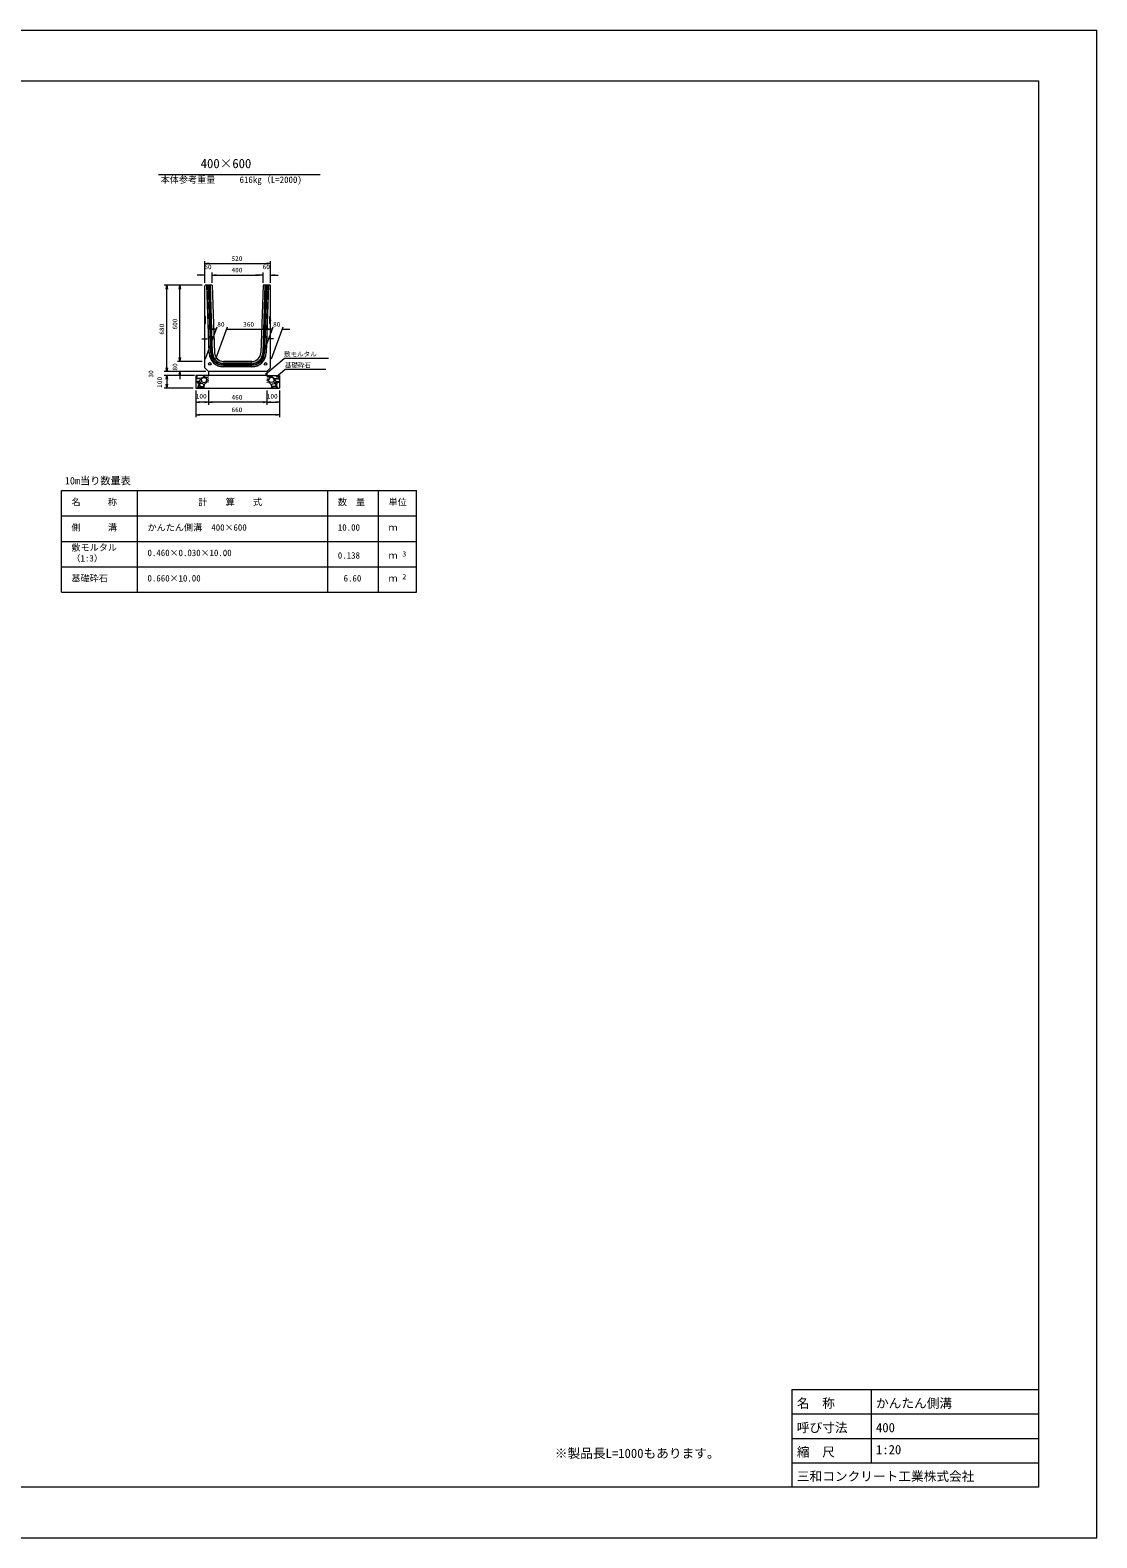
# Model space of a CAD drawing. Units: millimetres, scale not verified. Extents: x 0 to 84100, y 0 to 59400.
# Drawn here: x 42050 to 84100, y 0 to 59400 of the extents above; entities that cross this region are included whole.
import ezdxf
from ezdxf.enums import TextEntityAlignment as Align

# ---------------------------------------------------------------- set-up
doc = ezdxf.new("R2010")
doc.units = ezdxf.units.MM
doc.header["$LTSCALE"] = 100
doc.linetypes.add('USER1', pattern=[19, 12.7, -6.3])
doc.linetypes.add('USER2', pattern=[25.31, 12.7, -6.3, 0.01, -6.3])
for name, color, linetype, lineweight in [('D-MTR-FRAM（材料表図枠）', 2, 'Continuous', 18), ('D-STR-DIM（寸法）', 7, 'Continuous', 18), ('D-STR-HTXT（旗揚げ）', 7, 'Continuous', 18), ('D-STR-STR1（構造物）', 7, 'Continuous', 18), ('D-STR-STRn（構造物）', 7, 'Continuous', 18), ('D-STR（構造物外形線）', 1, 'Continuous', 18), ('D-TTL(外枠）', 2, 'Continuous', 18), ('DEFPOINTS_2', 8, 'Continuous', 18)]:
    doc.layers.add(name, color=color, linetype=linetype, lineweight=lineweight)
for name, color, linetype in [('D-MTR-TXT(文字列）', 7, 'Continuous'), ('D-MTR（材料表タイトル）', 7, 'Continuous'), ('D-TTL-TXT（文字）', 7, 'Continuous')]:
    doc.layers.add(name, color=color, linetype=linetype)
doc.styles.add('ＭＳ ゴシック', font='')
doc.styles.get('ＭＳ ゴシック').set_extended_font_data('MS Gothic')

msp = doc.modelspace()

# ---------------------------------------------------------------- linework, layer by layer
at = {"layer": 'D-MTR-FRAM（材料表図枠）'}
for p, q in [((43284.6, 41260.4), (57284.6, 41260.4)), ((43284.6, 37260.4), (43284.6, 41260.4)), ((46284.6, 37260.4), (46284.6, 41260.4)), ((53784.6, 37260.4), (53784.6, 41260.4)), ((55784.6, 38060.4), (55784.6, 41260.4)), ((55784.6, 37260.4), (55784.6, 41260.4)), ((57284.6, 37260.4), (57284.6, 41260.4)), ((43284.6, 40260.4), (57284.6, 40260.4)), ((43284.6, 39260.4), (57284.6, 39260.4)), ((43284.6, 38260.4), (57284.6, 38260.4)), ((43284.6, 37260.4), (57284.6, 37260.4))]:
    msp.add_line(p, q, dxfattribs=at)
at = {"layer": 'D-STR-DIM（寸法）'}
for p, q in [((48931.4, 49450), (48931.4, 50303)), ((48931.4, 50203), (49081.4, 50228)), ((49081.4, 50178), (48931.4, 50203)), ((48931.4, 50203), (49081.4, 50203)), ((49081.4, 50203), (51381.4, 50203)), ((51381.4, 50228), (51531.4, 50203)), ((51531.4, 50203), (51381.4, 50178)), ((51531.4, 50203), (51381.4, 50203)), ((51531.4, 49450), (51531.4, 50303)), ((48831.4, 49350), (47337.8, 49350)), ((47412.8, 49200), (47437.8, 49350)), ((47437.8, 49350), (47462.8, 49200)), ((47437.8, 49350), (47437.8, 49200)), ((48831.4, 49350), (47854.8, 49350)), ((47929.8, 49200), (47954.8, 49350)), ((47954.8, 49350), (47979.8, 49200)), ((47954.8, 49350), (47954.8, 49200)), ((48781.4, 49753), (48631.4, 49753)), ((48781.4, 49778), (48931.4, 49753)), ((48931.4, 49753), (48781.4, 49728)), ((48931.4, 49753), (48781.4, 49753)), ((48931.4, 49450), (48931.4, 49853)), ((49231.4, 49450), (49231.4, 49853)), ((49231.4, 49450), (49231.4, 49853)), ((49231.4, 49753), (49381.4, 49778)), ((49231.4, 49753), (49381.4, 49778)), ((49381.4, 49728), (49231.4, 49753)), ((49231.4, 49753), (49381.4, 49753)), ((49381.4, 49728), (49231.4, 49753)), ((49231.4, 49753), (49381.4, 49753)), ((49381.4, 49753), (49531.4, 49753)), ((49381.4, 49753), (51081.4, 49753)), ((51081.4, 49753), (50931.4, 49753)), ((51081.4, 49778), (51231.4, 49753)), ((51081.4, 49778), (51231.4, 49753)), ((51231.4, 49753), (51081.4, 49728)), ((51231.4, 49753), (51081.4, 49753)), ((51231.4, 49753), (51081.4, 49728)), ((51231.4, 49753), (51081.4, 49753)), ((51231.4, 49450), (51231.4, 49853)), ((51231.4, 49450), (51231.4, 49853)), ((51531.4, 49450), (51531.4, 49853)), ((51531.4, 49753), (51681.4, 49778)), ((51681.4, 49728), (51531.4, 49753)), ((51531.4, 49753), (51681.4, 49753)), ((51681.4, 49753), (51831.4, 49753)), ((47437.8, 46100), (47437.8, 49200)), ((47954.8, 46500), (47954.8, 49200)), ((48967.8, 46450), (49427.6, 47713.3)), ((49241.2, 47613.3), (49091.2, 47613.3)), ((49241.2, 47638.3), (49391.2, 47613.3)), ((49391.2, 47613.3), (49241.2, 47588.3)), ((49391.2, 47613.3), (49241.2, 47613.3)), ((49367.8, 46450), (49827.6, 47713.3)), ((49367.8, 46450), (49827.6, 47713.3)), ((49791.2, 47613.3), (49941.2, 47638.3)), ((49791.2, 47613.3), (49941.2, 47638.3)), ((49941.2, 47588.3), (49791.2, 47613.3)), ((49791.2, 47613.3), (49941.2, 47613.3)), ((49941.2, 47588.3), (49791.2, 47613.3)), ((49791.2, 47613.3), (49941.2, 47613.3)), ((49941.2, 47613.3), (50091.2, 47613.3)), ((49941.2, 47613.3), (51441.2, 47613.3)), ((51167.8, 46450), (51627.6, 47713.3)), ((51167.8, 46450), (51627.6, 47713.3)), ((51441.2, 47613.3), (51291.2, 47613.3)), ((51441.2, 47638.3), (51591.2, 47613.3)), ((51441.2, 47638.3), (51591.2, 47613.3)), ((51591.2, 47613.3), (51441.2, 47588.3)), ((51591.2, 47613.3), (51441.2, 47613.3)), ((51591.2, 47613.3), (51441.2, 47588.3)), ((51591.2, 47613.3), (51441.2, 47613.3)), ((51567.8, 46450), (52027.6, 47713.3)), ((51991.2, 47613.3), (52141.2, 47638.3)), ((52141.2, 47588.3), (51991.2, 47613.3)), ((51991.2, 47613.3), (52141.2, 47613.3)), ((52141.2, 47613.3), (52291.2, 47613.3)), ((48831.4, 46350), (47854.8, 46350)), ((48831.4, 46350), (47854.8, 46350)), ((47954.8, 46350), (47929.8, 46500)), ((47954.8, 46350), (47929.8, 46500)), ((47954.8, 46500), (47954.8, 46650)), ((47979.8, 46500), (47954.8, 46350)), ((47954.8, 46350), (47954.8, 46500)), ((47979.8, 46500), (47954.8, 46350)), ((47954.8, 46350), (47954.8, 46500)), ((48981.4, 45950), (47337.8, 45950)), ((48981.4, 45950), (47337.8, 45950)), ((48481.4, 45800), (47337.8, 45800)), ((48526.4, 45800), (47337.8, 45800)), ((47437.8, 45950), (47412.8, 46100)), ((47437.8, 45950), (47412.8, 46100)), ((47412.8, 45650), (47437.8, 45800)), ((47412.8, 45650), (47437.8, 45800)), ((47437.8, 46100), (47437.8, 46250)), ((47462.8, 46100), (47437.8, 45950)), ((47437.8, 45950), (47437.8, 46100)), ((47462.8, 46100), (47437.8, 45950)), ((47437.8, 45950), (47437.8, 46100)), ((47437.8, 45800), (47462.8, 45650)), ((47437.8, 45800), (47437.8, 45650)), ((47437.8, 45800), (47462.8, 45650)), ((47437.8, 45800), (47437.8, 45650)), ((48981.4, 45950), (47854.8, 45950)), ((47929.8, 45800), (47954.8, 45950)), ((47954.8, 45950), (47979.8, 45800)), ((47954.8, 45950), (47954.8, 45800)), ((47954.8, 45800), (47954.8, 45650)), ((48481.4, 45300), (47337.8, 45300)), ((47437.8, 45300), (47412.8, 45450)), ((47437.8, 45650), (47437.8, 45500)), ((47437.8, 45650), (47437.8, 45450)), ((47462.8, 45450), (47437.8, 45300)), ((47437.8, 45300), (47437.8, 45450)), ((48581.4, 45200), (48581.4, 44146.5)), ((48581.4, 45200), (48581.4, 44638.9)), ((49081.4, 45200), (49081.4, 44638.9)), ((49081.4, 45200), (49081.4, 44638.9)), ((51381.4, 45200), (51381.4, 44638.9)), ((51381.4, 45200), (51381.4, 44638.9)), ((51881.4, 45200), (51881.4, 44638.9)), ((51881.4, 45200), (51881.4, 44146.5)), ((48581.4, 44738.9), (48731.4, 44763.9)), ((48731.4, 44713.9), (48581.4, 44738.9)), ((48581.4, 44738.9), (48731.4, 44738.9)), ((48931.4, 44738.9), (48731.4, 44738.9)), ((48931.4, 44763.9), (49081.4, 44738.9)), ((49081.4, 44738.9), (48931.4, 44713.9)), ((49081.4, 44738.9), (48931.4, 44738.9)), ((49081.4, 44738.9), (49231.4, 44763.9)), ((49231.4, 44713.9), (49081.4, 44738.9)), ((49081.4, 44738.9), (49231.4, 44738.9)), ((51231.4, 44738.9), (49231.4, 44738.9)), ((51231.4, 44763.9), (51381.4, 44738.9)), ((51381.4, 44738.9), (51231.4, 44713.9)), ((51381.4, 44738.9), (51231.4, 44738.9)), ((51381.4, 44738.9), (51531.4, 44763.9)), ((51531.4, 44713.9), (51381.4, 44738.9)), ((51381.4, 44738.9), (51531.4, 44738.9)), ((51531.4, 44738.9), (51731.4, 44738.9)), ((51731.4, 44763.9), (51881.4, 44738.9)), ((51881.4, 44738.9), (51731.4, 44713.9)), ((51881.4, 44738.9), (51731.4, 44738.9)), ((48581.4, 44246.5), (48731.4, 44271.5)), ((48731.4, 44221.5), (48581.4, 44246.5)), ((48581.4, 44246.5), (48731.4, 44246.5)), ((51731.4, 44246.5), (48731.4, 44246.5)), ((51731.4, 44271.5), (51881.4, 44246.5)), ((51881.4, 44246.5), (51731.4, 44221.5)), ((51881.4, 44246.5), (51731.4, 44246.5))]:
    msp.add_line(p, q, dxfattribs=at)
at = {"layer": 'D-STR-HTXT（旗揚げ）'}
for p, q in [((47110.8, 53709.6), (53489.2, 53709.6)), ((51325.9, 45846.5), (52060.2, 46463.5)), ((53812.8, 46463.5), (52060.2, 46463.5)), ((51749.8, 45738.8), (52093.7, 46027.1)), ((53710.6, 46027.1), (52093.7, 46027.1))]:
    msp.add_line(p, q, dxfattribs=at)
at = {"layer": 'D-STR-STR1（構造物）'}
for p, q in [((48961.4, 48112.5), (48931.4, 48132.5)), ((51501.4, 48112.5), (51531.4, 48132.5)), ((48961.4, 47837.5), (48931.4, 47817.5)), ((48961.4, 47837.5), (48961.4, 48112.5)), ((51501.4, 47837.5), (51501.4, 48112.5)), ((51501.4, 47837.5), (51531.4, 47817.5))]:
    msp.add_line(p, q, dxfattribs=at)
at = {"layer": 'D-STR-STR1（構造物）', "linetype": 'USER1'}
for p, q in [((48978.4, 47975), (48917.4, 47975)), ((51484.4, 47975), (51545.4, 47975))]:
    msp.add_line(p, q, dxfattribs=at)
at = {"layer": 'D-STR-STR1（構造物）', "linetype": 'USER2'}
for p, q in [((48816.8, 47235), (49041.9, 47235)), ((51646, 47235), (51420.9, 47235))]:
    msp.add_line(p, q, dxfattribs=at)
at = {"layer": 'D-STR-STR1（構造物）'}
for centre in [(49131.4, 46250), (51331.4, 46250)]:
    msp.add_circle(centre, 50, dxfattribs=at)
at = {"layer": 'D-STR-STRn（構造物）'}
for p, q in [((49081.4, 45800), (48581.4, 45800)), ((48581.4, 45800), (48581.4, 45300)), ((48581.4, 45756.5), (48637.7, 45800)), ((48612.3, 45744.8), (48662, 45800)), ((48648.3, 45684.5), (48613.3, 45744.5)), ((48897.5, 45799.7), (48877.5, 45729.7)), ((48914.5, 45800), (48941.5, 45735.9)), ((49047.3, 45730.1), (49081.4, 45756.5)), ((49081.4, 45950), (49081.4, 45800)), ((51381.4, 45800), (49081.4, 45800)), ((51381.4, 45950), (51381.4, 45800)), ((51381.4, 45800), (51881.4, 45800)), ((51415.5, 45730.1), (51381.4, 45756.5)), ((51548.3, 45800), (51521.4, 45735.9)), ((51565.4, 45799.7), (51585.4, 45729.7)), ((51850.5, 45744.8), (51800.9, 45800)), ((51814.6, 45684.5), (51849.6, 45744.5)), ((51881.4, 45756.5), (51825.1, 45800)), ((51881.4, 45800), (51881.4, 45300)), ((48657.7, 45669.2), (48581.4, 45661.2)), ((48602.1, 45561.4), (48581.4, 45584)), ((48642.4, 45529.3), (48581.4, 45534.4)), ((48581.4, 45300), (51881.4, 45300)), ((48716.9, 45570.1), (48601.9, 45560.1)), ((48637.7, 45300), (48657.3, 45315.1)), ((48698.4, 45440.1), (48643.4, 45530.1)), ((48772, 45675.8), (48647, 45685.8)), ((48757.1, 45645.1), (48657.1, 45670.1)), ((48657.3, 45314.6), (48697.3, 45439.6)), ((48662, 45300), (48702.3, 45344.8)), ((48692.1, 45524.8), (48712.1, 45474.8)), ((48727.2, 45539.6), (48692.2, 45524.6)), ((48702.3, 45344.8), (48832.3, 45344.8)), ((48712.1, 45474.9), (48787.1, 45519.9)), ((48712.1, 45430), (48752.1, 45370)), ((48762.3, 45479.8), (48712.3, 45429.8)), ((48762.3, 45619.8), (48717.3, 45569.8)), ((48787.4, 45519.9), (48727.4, 45539.9)), ((48752.4, 45369.6), (48877.4, 45354.6)), ((48762.3, 45619.5), (48757.3, 45644.5)), ((48862.9, 45465.1), (48762.9, 45480.1)), ((48877.5, 45729.4), (48772.5, 45674.4)), ((48786.8, 45619.9), (48816.8, 45549.9)), ((48792.2, 45619.7), (48822.2, 45689.7)), ((48816.9, 45549.4), (48901.9, 45524.4)), ((48822.3, 45689.8), (48902.3, 45714.8)), ((48832.1, 45345.9), (48897.1, 45300.9)), ((48903.3, 45428.7), (48863.3, 45463.7)), ((48877.4, 45354.8), (48902.4, 45399.8)), ((48901.5, 45330.9), (48914.5, 45300)), ((48902.1, 45714.7), (48982.1, 45684.7)), ((48907.1, 45435), (48902.1, 45330)), ((48902.3, 45399.8), (48902.3, 45429.8)), ((48902.6, 45524.5), (48987.6, 45549.5)), ((49022.4, 45539.7), (48907.4, 45434.7)), ((48942, 45734.5), (49047, 45729.5)), ((48982.4, 45684.6), (49012.4, 45619.6)), ((48987.1, 45550), (49012.1, 45620)), ((49081.4, 45534.4), (49022.4, 45539.3)), ((49081.4, 45584), (49047.1, 45621.4)), ((49047.2, 45619.9), (49062.2, 45659.9)), ((49081.4, 45661.2), (49062.7, 45659.2)), ((51381.4, 45661.2), (51400.1, 45659.2)), ((51381.4, 45584), (51415.7, 45621.4)), ((51381.4, 45534.4), (51440.4, 45539.3)), ((51415.7, 45619.9), (51400.7, 45659.9)), ((51520.8, 45734.5), (51415.8, 45729.5)), ((51440.4, 45539.7), (51555.4, 45434.7)), ((51480.5, 45684.6), (51450.5, 45619.6)), ((51475.7, 45550), (51450.7, 45620)), ((51560.3, 45524.5), (51475.3, 45549.5)), ((51560.7, 45714.7), (51480.7, 45684.7)), ((51561.4, 45330.9), (51548.3, 45300)), ((51555.8, 45435), (51560.8, 45330)), ((51559.5, 45428.7), (51599.5, 45463.7)), ((51585.4, 45354.8), (51560.4, 45399.8)), ((51640.5, 45689.8), (51560.5, 45714.8)), ((51560.5, 45399.8), (51560.5, 45429.8)), ((51645.9, 45549.4), (51560.9, 45524.4)), ((51630.7, 45345.9), (51565.7, 45300.9)), ((51585.3, 45729.4), (51690.3, 45674.4)), ((51710.4, 45369.6), (51585.4, 45354.6)), ((51600, 45465.1), (51700, 45480.1)), ((51760.5, 45344.8), (51630.5, 45344.8)), ((51670.7, 45619.7), (51640.7, 45689.7)), ((51676, 45619.9), (51646, 45549.9)), ((51675.4, 45519.9), (51735.4, 45539.9)), ((51750.7, 45474.9), (51675.7, 45519.9)), ((51690.9, 45675.8), (51815.9, 45685.8)), ((51700.5, 45619.5), (51705.5, 45644.5)), ((51700.5, 45619.8), (51745.5, 45569.8)), ((51700.6, 45479.8), (51750.6, 45429.8)), ((51705.7, 45645.1), (51805.7, 45670.1)), ((51750.7, 45430), (51710.7, 45370)), ((51735.6, 45539.6), (51770.6, 45524.6)), ((51745.9, 45570.1), (51860.9, 45560.1)), ((51770.7, 45524.8), (51750.7, 45474.8)), ((51800.9, 45300), (51760.5, 45344.8)), ((51764.4, 45440.1), (51819.4, 45530.1)), ((51805.5, 45314.6), (51765.5, 45439.6)), ((51805.1, 45669.2), (51881.4, 45661.2)), ((51825.1, 45300), (51805.5, 45315.1)), ((51820.4, 45529.3), (51881.4, 45534.4)), ((51860.7, 45561.4), (51881.4, 45584))]:
    msp.add_line(p, q, dxfattribs=at)
at = {"layer": 'D-STR（構造物外形線）'}
for p, q in [((48931.4, 49330), (48951.4, 49350)), ((48931.4, 46100), (48931.4, 49330)), ((49231.4, 49350), (48951.4, 49350)), ((49105.3, 46681.2), (49016.3, 49350)), ((49112.8, 46681.4), (49023.8, 49350)), ((49172.7, 46683.4), (49083.8, 49350)), ((49180.2, 46683.7), (49091.3, 49350)), ((49230.2, 46685.3), (49141.4, 49350)), ((49245.2, 46685.8), (49156.4, 49350)), ((49231.4, 49350), (49320.1, 46688.3)), ((51231.4, 49350), (51142.7, 46688.3)), ((51306.5, 49350), (51217.7, 46685.8)), ((51511.4, 49350), (51231.4, 49350)), ((51321.5, 49350), (51232.6, 46685.3)), ((51371.5, 49350), (51282.6, 46683.7)), ((51379, 49350), (51290.1, 46683.4)), ((51439, 49350), (51350.1, 46681.4)), ((51446.5, 49350), (51357.6, 46681.2)), ((51531.4, 49330), (51511.4, 49350)), ((51531.4, 46100), (51531.4, 49330)), ((50792.9, 46350), (49669.9, 46350)), ((49081.4, 45950), (48931.4, 46100)), ((51381.4, 45950), (49081.4, 45950)), ((50792.9, 46275), (49669.9, 46275)), ((50792.9, 46260), (49669.9, 46260)), ((50792.9, 46210), (49669.9, 46210)), ((50792.9, 46202.5), (49669.9, 46202.5)), ((50792.9, 46142.5), (49669.9, 46142.5)), ((50792.9, 46135), (49669.9, 46135)), ((51381.4, 45950), (51531.4, 46100))]:
    msp.add_line(p, q, dxfattribs=at)
for centre, radius, start, end in [((49669.9, 46700), 565, 181.90915, 270), ((49669.9, 46700), 557.5, 181.90915, 270), ((49669.9, 46700), 497.5, 181.90915, 270), ((49669.9, 46700), 490, 181.90915, 270), ((49669.9, 46700), 440, 181.90915, 270), ((49669.9, 46700), 425, 181.90915, 270), ((49669.9, 46700), 350, 181.90915, 270), ((50792.9, 46700), 350, 270, 358.09085), ((50792.9, 46700), 425, 270, 358.09085), ((50792.9, 46700), 440, 270, 358.09085), ((50792.9, 46700), 490, 270, 358.09085), ((50792.9, 46700), 497.5, 270, 358.09085), ((50792.9, 46700), 557.5, 270, 358.09085), ((50792.9, 46700), 565, 270, 358.09085)]:
    msp.add_arc(centre, radius, start, end, dxfattribs=at)
at = {"layer": 'D-TTL(外枠）'}
for p, q in [((2300, 57400), (81800, 57400)), ((81800, 57400), (81800, 2000)), ((72080, 5840), (81800, 5840)), ((72080, 5840), (72080, 2000)), ((75200, 5840), (75200, 2960)), ((72080, 4880), (81800, 4880)), ((72080, 3920), (81800, 3920)), ((72080, 2960), (81800, 2960)), ((81800, 2000), (2300, 2000))]:
    msp.add_line(p, q, dxfattribs=at)
at = {"layer": 'DEFPOINTS_2'}
for p, q in [((0, 59400), (84100, 59400)), ((84100, 0), (84100, 59400)), ((0, 0), (84100, 0))]:
    msp.add_line(p, q, dxfattribs=at)

# ---------------------------------------------------------------- texts
at = {"layer": 'D-MTR-TXT(文字列）', "style": 'ＭＳ ゴシック'}
for s, height, p in [('本体参考重量', 256.6, (47193.9, 53303)), ('616kg（L=2000)', 256.6, (50305.9, 53303)), ('名\u3000\u3000\u3000称', 256.6, (43676.9, 40600.7)), ('計\u3000\u3000算\u3000\u3000式', 256.6, (48677.7, 40600.7)), ('数\u3000量', 256.6, (54176.9, 40600.7)), ('単位', 256.6, (56176.9, 40600.7)), ('側\u3000\u3000\u3000溝', 256.6, (43676.9, 39600.7)), ('かんたん側溝\u3000400×600', 256.6, (46676.9, 39600.7)), ('10.00', 256.6, (54179.6, 39600.7)), ('ｍ', 256.6, (56176.9, 39600.7)), ('敷モルタル', 256.6, (43676.9, 38810.7)), ('（1:3）', 256.6, (43676.9, 38388.5)), ('0.460×0.030×10.00', 256.6, (46676.9, 38600.7)), ('0.138', 256.6, (54179.6, 38500.7)), ('ｍ', 256.6, (56176.9, 38500.7)), ('3', 205.3, (56717.1, 38601.1)), ('基礎砕石', 256.6, (43676.9, 37600.7)), ('0.660×10.00', 256.6, (46676.9, 37600.7)), ('6.60', 256.6, (54407, 37600.7)), ('ｍ', 256.6, (56176.9, 37600.7)), ('2', 205.3, (56717.1, 37701.1))]:
    msp.add_text(s, height=height, dxfattribs=at).set_placement(p, align=Align.BOTTOM_LEFT)
at = {"layer": 'D-MTR（材料表タイトル）', "style": 'ＭＳ ゴシック'}
msp.add_text('10m当り数量表', height=293.3, dxfattribs=at).set_placement((43418.8, 41412.9), align=Align.BOTTOM_LEFT)
at = {"layer": 'D-STR-DIM（寸法）', "style": 'ＭＳ ゴシック'}
for s, p in [('60', (48916.4, 49928)), ('520', (49987.1, 50253)), ('400', (49989, 49803)), ('60', (51216.4, 49928)), ('80', (49428.1, 47663.3)), ('360', (50446.9, 47663.3)), ('80', (51628.1, 47663.3)), ('敷モルタル', (52060.2, 46488.7)), ('基礎砕石', (52093.7, 46052.3)), ('100', (48578.2, 44830.3)), ('460', (49989, 44788.9)), ('100', (51378.2, 44830.3)), ('660', (49985.2, 44296.5))]:
    msp.add_text(s, height=183.3, dxfattribs=at).set_placement(p, align=Align.BOTTOM_LEFT)
for s, p in [('680', (47387.8, 47403.8)), ('600', (47904.8, 47603.8)), ('30', (46957.5, 45711.9)), ('80', (47904.8, 45986.9)), ('100', (47299.4, 45309.1))]:
    msp.add_text(s, height=183.3, rotation=90, dxfattribs=at).set_placement(p, align=Align.BOTTOM_LEFT)
at = {"layer": 'D-TTL-TXT（文字）', "style": 'ＭＳ ゴシック'}
for s, p in [('400×600', (48773.4, 53854.5)), ('名\u3000称', (72273.1, 5011.4)), ('かんたん側溝', (75393.1, 5011.4)), ('呼び寸法', (72273.1, 4051.4)), ('400', (75393.1, 4051.4)), ('※製品長L=1000もあります。', (62733.1, 3038.5)), ('縮\u3000尺', (72273.1, 3091.4)), ('1:20', (75393.1, 3182.7)), ('三和コンクリート工業株式会社', (72273.1, 2131.4))]:
    msp.add_text(s, height=366.6, dxfattribs=at).set_placement(p, align=Align.BOTTOM_LEFT)

doc.saveas('drawing.dxf')
